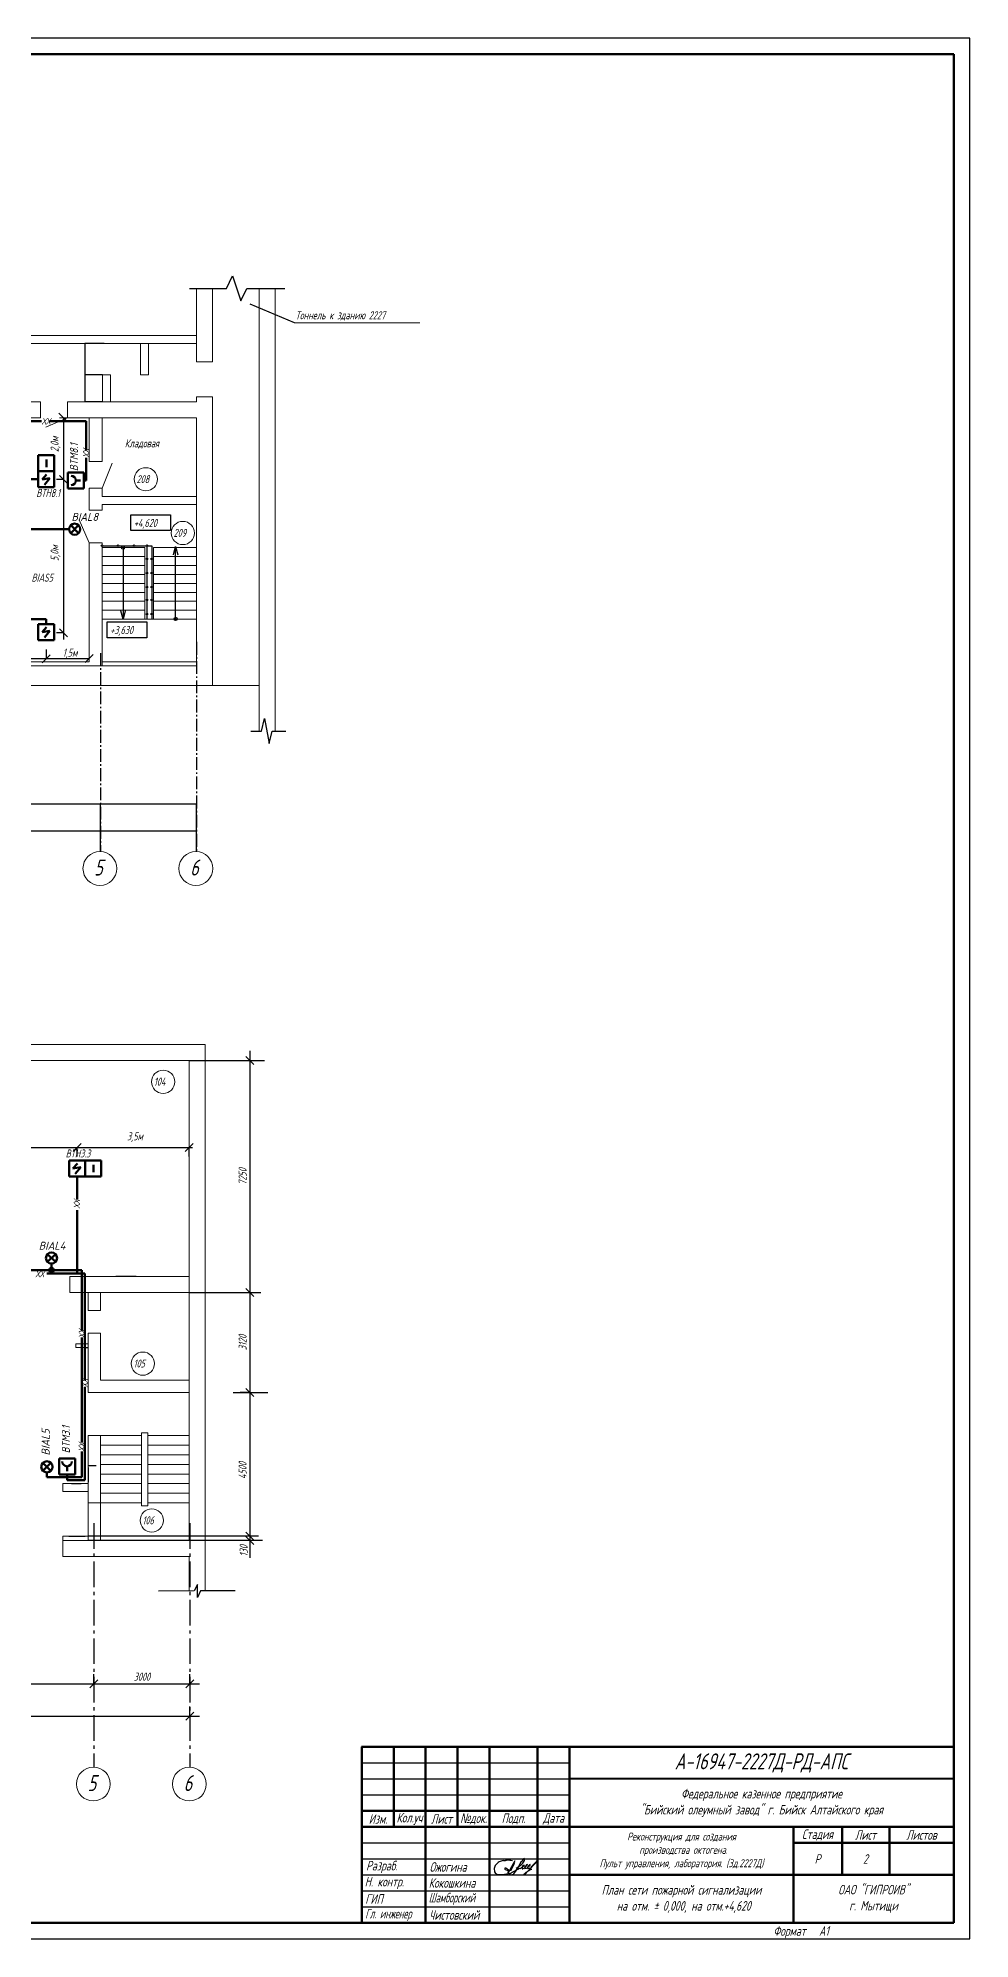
# Model space of a CAD drawing. Header units: millimetres. Extents: x 1866 to 7967, y 1263 to 3609.
# Drawn here: x 3289 to 3580, y 1268 to 1862 of the extents above; entities that cross this region are included whole.
import ezdxf

# ---------------------------------------------------------------- set-up
doc = ezdxf.new("R2010")
doc.units = ezdxf.units.MM
doc.linetypes.add('GOST2.303 6', pattern=[12, 8, -1.5, 1, -1.5])
doc.layers.get('Defpoints').update_dxf_attribs({"color": 33})
for name, color, linetype, lineweight in [('Датчики (Вновь)', 2, 'Continuous', 50), ('ЗАГОЛОВКИ', 182, 'Continuous', 40), ('линия связи', 3, 'Continuous', 60), ('Линия связи (Вновь)', 3, 'Continuous', 60), ('Рамка толстая', 7, 'Continuous', 60), ('Рамка тонкая', 5, 'Continuous', 25), ('СОУЭ', 160, 'Continuous', 60), ('стена', 7, 'Continuous', 20), ('Текст', 2, 'Continuous', 20), ('ТОНКИЕ', 150, 'Continuous', 9), ('тонкий', 204, 'Continuous', 20)]:
    doc.layers.add(name, color=color, linetype=linetype, lineweight=lineweight)
for name, color, linetype in [('оси', 1, 'GOST2.303 6'), ('Размеры', 5, 'Continuous'), ('Текст.', 51, 'Continuous')]:
    doc.layers.add(name, color=color, linetype=linetype)
doc.styles.add('Simplex', font='simplex.shx', dxfattribs={"width": 0.7, "oblique": 15})
doc.styles.get("Standard").update_dxf_attribs({"font": 'arial.ttf'})
doc.dimstyles.new('Cadet25_1', dxfattribs={"dimtxt": 2.5, "dimasz": 2.5, "dimexe": 3, "dimexo": 0, "dimgap": 1, "dimtad": 1, "dimdec": 0, "dimlfac": 100, "dimtxsty": 'Standard', "dimblk": 'OBLIQUE', "dimcen": -30, "dimdle": 3, "dimclrd": 256, "dimadec": 0, "dimazin": 0, "dimtfac": 1, "dimtdec": 0, "dimtmove": 0, "dimatfit": 0, "dimfxl": 0, "dimarcsym": 0})

# ---------------------------------------------------------------- blocks, each defined once
blk = doc.blocks.new('A$C551E481E')
at = {"layer": 'Рамка толстая'}
for p, q in [((20, 589), (20, 5)), ((836, 589), (20, 589)), ((836, 5), (836, 589)), ((20, 5), (836, 5))]:
    blk.add_line(p, q, dxfattribs=at)
at = {"layer": 'Рамка тонкая'}
for p, q in [((0, 594), (0, 0)), ((841, 594), (0, 594)), ((841, 0), (841, 594)), ((0, 0), (841, 0))]:
    blk.add_line(p, q, dxfattribs=at)
blk = doc.blocks.new('_Oblique')
at = {"color": 0, "linetype": 'ByBlock', "lineweight": -2}
blk.add_line((-0.5, -0.5), (0.5, 0.5), dxfattribs=at)
blk = doc.blocks.new('*D24')
at = {"lineweight": -2, "transparency": 16777216}
blk.add_line((3355.26, 1545.39), (3355.26, 1466.89), dxfattribs=at)
at = {"color": 0, "lineweight": -2, "transparency": 16777216}
for p, q in [((3355.26, 1542.39), (3358.26, 1542.39)), ((3355.26, 1469.89), (3358.26, 1469.89))]:
    blk.add_line(p, q, dxfattribs=at)
at = {"layer": 'Defpoints', "color": 0, "transparency": 16777216}
for p in [(3355.26, 1542.39), (3355.26, 1469.89), (3355.26, 1469.89)]:
    blk.add_point(p, dxfattribs=at)
at = {"lineweight": -2, "transparency": 16777216, "xscale": 2.5, "yscale": 2.5, "zscale": 2.5}
for p, rotation in [((3355.26, 1542.39), 90), ((3355.26, 1469.89), 270)]:
    blk.add_blockref('_Oblique', p, dxfattribs=dict(at, rotation=rotation))
at = {"color": 0, "transparency": 16777216, "insert": (3353.01, 1506.14), "char_height": 2.5, "attachment_point": 5, "rotation": 90, "style": 'Simplex'}
blk.add_mtext('7250', dxfattribs=at)
blk = doc.blocks.new('*D25')
at = {"lineweight": -2, "transparency": 16777216}
blk.add_line((3355.26, 1472.89), (3355.26, 1435.69), dxfattribs=at)
at = {"color": 0, "lineweight": -2, "transparency": 16777216}
for p, q in [((3355.26, 1469.89), (3358.26, 1469.89)), ((3355.26, 1438.69), (3358.26, 1438.69))]:
    blk.add_line(p, q, dxfattribs=at)
at = {"layer": 'Defpoints', "color": 0, "transparency": 16777216}
for p in [(3355.26, 1469.89), (3355.26, 1438.69), (3355.26, 1438.69)]:
    blk.add_point(p, dxfattribs=at)
at = {"lineweight": -2, "transparency": 16777216, "xscale": 2.5, "yscale": 2.5, "zscale": 2.5}
for p, rotation in [((3355.26, 1469.89), 90), ((3355.26, 1438.69), 270)]:
    blk.add_blockref('_Oblique', p, dxfattribs=dict(at, rotation=rotation))
at = {"color": 0, "transparency": 16777216, "insert": (3353.01, 1454.29), "char_height": 2.5, "attachment_point": 5, "rotation": 90, "style": 'Simplex'}
blk.add_mtext('3120', dxfattribs=at)
blk = doc.blocks.new('A$C16DF54B3')
at = {"layer": 'СОУЭ'}
for p, q in [((0.51, 2.99), (2.99, 0.51)), ((0.51, 0.51), (2.99, 2.99))]:
    blk.add_line(p, q, dxfattribs=at)
blk.add_circle((1.75, 1.75), 1.75, dxfattribs=at)
blk = doc.blocks.new('A$C63250D19')
at = {"layer": 'Датчики (Вновь)'}
for p, q in [((0, 5), (5, 5)), ((0, 0), (0, 5)), ((5, 0), (0, 0)), ((2.5, 1), (2.5, 2.5)), ((5, 5), (5, 0))]:
    blk.add_line(p, q, dxfattribs=at)
blk.add_arc((2.5, 4), 1.5, 180, 0, dxfattribs=at)

msp = doc.modelspace()

# ---------------------------------------------------------------- hatches: boundary and pattern name
at = {"layer": 'Размеры'}
h = msp.add_hatch(color=255, dxfattribs=at)
h.paths.add_polyline_path([(3309.106, 1703.519), (3309.106, 1703.019, 1)])
h.paths.add_polyline_path([(3309.106, 1703.019), (3309.106, 1703.269), (3309.106, 1703.519, 1)])
h = msp.add_hatch(color=255, dxfattribs=at)
h.paths.add_polyline_path([(3314.106, 1703.519), (3314.106, 1703.019, 1)])
h.paths.add_polyline_path([(3314.106, 1703.019), (3314.106, 1703.269), (3314.106, 1703.519, 1)])
h = msp.add_hatch(color=255, dxfattribs=at)
h.paths.add_polyline_path([(3319.099, 1703.519), (3319.099, 1703.019, 1)])
h.paths.add_polyline_path([(3319.099, 1703.019), (3319.099, 1703.269), (3319.099, 1703.519, 1)])
h = msp.add_hatch(color=255, dxfattribs=at)
h.paths.add_polyline_path([(3323.125, 1703.519), (3323.125, 1703.019, 1)])
h.paths.add_polyline_path([(3323.125, 1703.019), (3323.125, 1703.269), (3323.125, 1703.519, 1)])
h = msp.add_hatch(color=255, dxfattribs=at)
h.paths.add_polyline_path([(3323.125, 1699.356), (3323.125, 1698.856, 1)])
h.paths.add_polyline_path([(3323.125, 1698.856), (3323.125, 1699.106), (3323.125, 1699.356, 1)])
h = msp.add_hatch(color=255, dxfattribs=at)
h.paths.add_polyline_path([(3324.625, 1699.356), (3324.625, 1698.856, 1)])
h.paths.add_polyline_path([(3324.625, 1698.856), (3324.625, 1699.106), (3324.625, 1699.356, 1)])
h = msp.add_hatch(color=255, dxfattribs=at)
h.paths.add_polyline_path([(3323.125, 1694.968), (3323.125, 1694.468, 1)])
h.paths.add_polyline_path([(3323.125, 1694.468), (3323.125, 1694.718), (3323.125, 1694.968, 1)])
h = msp.add_hatch(color=255, dxfattribs=at)
h.paths.add_polyline_path([(3324.625, 1694.968), (3324.625, 1694.468, 1)])
h.paths.add_polyline_path([(3324.625, 1694.468), (3324.625, 1694.718), (3324.625, 1694.968, 1)])
h = msp.add_hatch(color=255, dxfattribs=at)
h.paths.add_polyline_path([(3323.125, 1690.58), (3323.125, 1690.08, 1)])
h.paths.add_polyline_path([(3323.125, 1690.08), (3323.125, 1690.33), (3323.125, 1690.58, 1)])
h = msp.add_hatch(color=255, dxfattribs=at)
h.paths.add_polyline_path([(3324.625, 1690.58), (3324.625, 1690.08, 1)])
h.paths.add_polyline_path([(3324.625, 1690.08), (3324.625, 1690.33), (3324.625, 1690.58, 1)])
h = msp.add_hatch(color=255, dxfattribs=at)
h.paths.add_polyline_path([(3323.125, 1686.551), (3323.125, 1686.051, 1)])
h.paths.add_polyline_path([(3323.125, 1686.051), (3323.125, 1686.301), (3323.125, 1686.551, 1)])
h = msp.add_hatch(color=255, dxfattribs=at)
h.paths.add_polyline_path([(3323.125, 1682.162), (3323.125, 1681.662, 1)])
h.paths.add_polyline_path([(3323.125, 1681.662), (3323.125, 1681.912), (3323.125, 1682.162, 1)])
h = msp.add_hatch(color=255, dxfattribs=at)
h.paths.add_polyline_path([(3324.625, 1686.551), (3324.625, 1686.051, 1)])
h.paths.add_polyline_path([(3324.625, 1686.051), (3324.625, 1686.301), (3324.625, 1686.551, 1)])
h = msp.add_hatch(color=255, dxfattribs=at)
h.paths.add_polyline_path([(3324.625, 1682.162), (3324.625, 1681.662, 1)])
h.paths.add_polyline_path([(3324.625, 1681.662), (3324.625, 1681.912), (3324.625, 1682.162, 1)])

# ---------------------------------------------------------------- linework, layer by layer
for p, q in [((3297.03, 1723.907), (3294.825, 1723.907)), ((3297.03, 1676.083), (3294.825, 1676.083)), ((3291.644, 1670.876), (3291.644, 1667.961)), ((3336.282, 1542.391), (3359.807, 1542.391)), ((3355.258, 1542.391), (3358.258, 1542.391)), ((3301.282, 1512.444), (3301.282, 1515.259)), ((3336.282, 1512.444), (3336.282, 1515.259)), ((3319.782, 1474.891), (3313.398, 1474.891)), ((3336.282, 1469.891), (3344.084, 1469.891)), ((3336.282, 1469.891), (3358.726, 1469.891)), ((3303.954, 1452.691), (3304.759, 1452.691)), ((3350.096, 1438.691), (3360.946, 1438.691)), ((3355.258, 1438.691), (3352.258, 1438.691)), ((3355.258, 1441.691), (3355.258, 1387.023)), ((3304.759, 1415.806), (3307.259, 1415.806)), ((3304.759, 1415.212), (3304.759, 1410.599)), ((3299.587, 1410.236), (3302.612, 1410.236)), ((3303.807, 1393.711), (3298.709, 1393.711)), ((3358.02, 1393.736), (3304.759, 1393.736)), ((3347.084, 1392.391), (3304.759, 1392.391)), ((3347.084, 1393.736), (3344.084, 1393.736)), ((3359.233, 1392.391), (3344.084, 1392.391)), ((3355.258, 1393.736), (3352.258, 1393.736)), ((3306.559, 1347.605), (3306.559, 1350.605)), ((3306.559, 1347.605), (3306.559, 1350.605)), ((3336.559, 1347.605), (3336.559, 1350.605)), ((3243.559, 1347.605), (3309.559, 1347.605)), ((3303.559, 1347.605), (3339.559, 1347.605)), ((2853.559, 1337.537), (3339.559, 1337.537)), ((3336.559, 1337.537), (3336.559, 1340.537)), ((3390.166, 1322.897), (3455.096, 1322.897)), ((3390.166, 1297.897), (3455.096, 1297.897)), ((3390.166, 1292.897), (3455.096, 1292.897)), ((3390.166, 1282.897), (3455.285, 1282.897)), ((3390.166, 1277.897), (3455.285, 1277.897)), ((3390.324, 1272.897), (3390.324, 1277.897)), ((3390.324, 1272.897), (3390.324, 1277.897)), ((3410.324, 1272.897), (3430.324, 1272.897)), ((3445.324, 1272.897), (3455.324, 1272.897)), ((3445.324, 1272.897), (3455.324, 1272.897)), ((3525.324, 1272.897), (3540.324, 1272.897)), ((3525.324, 1272.897), (3525.324, 1272.897))]:
    msp.add_line(p, q)
at = {"lineweight": 9}
for p, q in [((3321.421, 1404.203), (3321.421, 1426.091)), ((3321.421, 1426.091), (3323.421, 1426.091)), ((3323.421, 1426.091), (3323.421, 1424.674)), ((3321.421, 1425.191), (3308.559, 1425.191)), ((3321.421, 1422.191), (3308.559, 1422.191)), ((3336.282, 1425.191), (3323.421, 1425.191)), ((3323.421, 1404.203), (3323.421, 1424.674)), ((3336.282, 1422.191), (3323.421, 1422.191)), ((3321.421, 1419.191), (3308.559, 1419.191)), ((3321.421, 1416.191), (3308.559, 1416.191)), ((3336.282, 1419.191), (3323.421, 1419.191)), ((3336.282, 1416.191), (3323.421, 1416.191)), ((3321.421, 1413.191), (3308.559, 1413.191)), ((3321.421, 1410.191), (3308.559, 1410.191)), ((3336.282, 1413.191), (3323.421, 1413.191)), ((3336.282, 1410.191), (3323.421, 1410.191)), ((3321.421, 1404.203), (3304.759, 1404.203)), ((3321.421, 1407.191), (3308.559, 1407.191)), ((3321.421, 1404.203), (3321.421, 1403.203)), ((3336.282, 1407.191), (3323.421, 1407.191)), ((3323.421, 1403.203), (3323.421, 1404.203)), ((3336.282, 1404.203), (3323.421, 1404.203))]:
    msp.add_line(p, q, dxfattribs=at)
at = {"color": 255, "lineweight": 9}
msp.add_line((3321.421, 1403.203), (3323.421, 1403.203), dxfattribs=at)
at = {"lineweight": 60}
for p, q in [((3455.166, 1327.897), (3455.166, 1312.326)), ((3390.166, 1307.897), (3455.096, 1307.897)), ((3455.166, 1312.326), (3455.166, 1272.897))]:
    msp.add_line(p, q, dxfattribs=at)
at = {"lineweight": -3}
for p, q in [((3390.166, 1317.897), (3455.652, 1317.897)), ((3390.166, 1312.897), (3455.166, 1312.897)), ((3390.324, 1287.897), (3455.479, 1287.897))]:
    msp.add_line(p, q, dxfattribs=at)
at = {"color": 6, "lineweight": 50}
msp.add_circle((3293.294, 1476.891), 0.72, dxfattribs=at)
at = {"layer": 'Датчики (Вновь)', "color": 2}
for p, q in [((3289.144, 1731.502), (3289.144, 1726.502)), ((3289.144, 1721.502), (3289.144, 1726.502)), ((3294.144, 1726.502), (3289.144, 1726.502)), ((3289.144, 1726.502), (3294.144, 1726.502)), ((3291.762, 1725.551), (3290.339, 1723.97)), ((3290.339, 1723.97), (3292.79, 1724.405)), ((3292.79, 1724.405), (3291.09, 1722.311)), ((3294.144, 1726.502), (3294.144, 1721.502)), ((3294.144, 1721.502), (3289.144, 1721.502)), ((3289.144, 1673.729), (3289.144, 1678.729)), ((3294.144, 1678.729), (3289.144, 1678.729)), ((3291.762, 1677.778), (3290.339, 1676.198)), ((3290.339, 1676.198), (3292.79, 1676.633)), ((3292.79, 1676.633), (3291.09, 1674.539)), ((3294.144, 1678.729), (3294.144, 1673.729)), ((3294.144, 1673.729), (3289.144, 1673.729)), ((3298.782, 1506.141), (3298.782, 1511.141)), ((3303.782, 1511.141), (3298.782, 1511.141)), ((3301.401, 1510.19), (3299.977, 1508.609)), ((3299.977, 1508.609), (3302.429, 1509.044)), ((3302.429, 1509.044), (3300.729, 1506.95)), ((3303.782, 1511.141), (3303.782, 1506.141)), ((3303.824, 1511.162), (3303.824, 1506.162)), ((3303.782, 1506.141), (3298.782, 1506.141)), ((3303.782, 1506.141), (3308.782, 1506.141)), ((3303.824, 1506.162), (3308.824, 1506.162))]:
    msp.add_line(p, q, dxfattribs=at)
at = {"layer": 'Датчики (Вновь)', "color": 1}
for p, q in [((3294.144, 1731.502), (3289.144, 1731.502)), ((3289.144, 1731.502), (3289.144, 1726.502)), ((3291.696, 1727.835), (3291.696, 1730.168)), ((3294.144, 1726.502), (3294.144, 1731.502)), ((3289.144, 1726.502), (3294.144, 1726.502)), ((3308.824, 1511.162), (3303.824, 1511.162)), ((3303.824, 1511.162), (3303.824, 1506.162)), ((3306.376, 1507.496), (3306.376, 1509.829)), ((3308.824, 1506.162), (3308.824, 1511.162)), ((3303.824, 1506.162), (3308.824, 1506.162))]:
    msp.add_line(p, q, dxfattribs=at)
at = {"layer": 'линия связи'}
for p, q in [((3286.965, 1724.002), (3289.144, 1724.002)), ((3268.95, 1680.282), (3291.674, 1680.282)), ((3291.644, 1678.729), (3291.674, 1680.282)), ((3301.282, 1498.921), (3301.282, 1506.141)), ((3301.282, 1475.891), (3301.282, 1495.648)), ((3291.865, 1475.891), (3303.759, 1475.891)), ((3293.294, 1476.891), (3293.294, 1478.927)), ((3303.759, 1442.458), (3303.759, 1475.891)), ((3303.759, 1411.236), (3303.759, 1440.472))]:
    msp.add_line(p, q, dxfattribs=at)
at = {"layer": 'линия связи', "color": 4}
for p, q in [((3280.506, 1708.415), (3298.782, 1708.411)), ((3276.376, 1476.863), (3302.808, 1476.861)), ((3302.808, 1458.042), (3302.808, 1476.861)), ((3302.808, 1423.082), (3302.808, 1455.85)), ((3302.808, 1412.236), (3302.808, 1420.198)), ((3291.85, 1413.68), (3291.85, 1412.236)), ((3291.85, 1412.236), (3302.808, 1412.236))]:
    msp.add_line(p, q, dxfattribs=at)
at = {"layer": 'линия связи', "color": 3}
msp.add_line((3303.759, 1411.236), (3298.162, 1411.236), dxfattribs=at)
at = {"layer": 'Линия связи (Вновь)'}
for p, q in [((3279.506, 1742.182), (3290.153, 1742.182)), ((3292.638, 1742.182), (3304.106, 1742.182)), ((3304.106, 1742.182), (3304.106, 1733.134)), ((3304.106, 1730.73), (3304.106, 1723.632)), ((3304.106, 1723.632), (3303.392, 1723.632)), ((3298.162, 1413.083), (3298.162, 1411.236))]:
    msp.add_line(p, q, dxfattribs=at)
at = {"layer": 'оси', "color": 255, "ltscale": 0.5}
for p, q in [((3308.606, 1669.7), (3308.606, 1607.682)), ((3338.606, 1673.189), (3338.606, 1607.682))]:
    msp.add_line(p, q, dxfattribs=at)
at = {"layer": 'оси'}
for p, q in [((3306.559, 1397.839), (3306.559, 1321.61)), ((3336.559, 1397.839), (3336.559, 1321.61))]:
    msp.add_line(p, q, dxfattribs=at)
at = {"layer": 'Размеры', "color": 255}
for p, q in [((3336.448, 1783.61), (3347.997, 1783.61)), ((3347.997, 1783.61), (3349.857, 1787.54)), ((3349.857, 1787.54), (3352.469, 1779.738)), ((3352.469, 1779.738), (3354.322, 1783.61)), ((3354.322, 1783.61), (3366.256, 1783.61)), ((3369.219, 1772.913), (3355.39, 1778.727)), ((3309.75, 1766.482), (3303.749, 1766.482)), ((3303.761, 1766.457), (3303.761, 1756.707)), ((3309.2, 1756.682), (3303.749, 1756.682)), ((3309.2, 1756.682), (3303.749, 1756.682)), ((3303.761, 1756.657), (3303.761, 1748.207)), ((3309.2, 1748.182), (3303.749, 1748.182)), ((3318.064, 1712.952), (3330.481, 1712.952)), ((3318.064, 1707.983), (3318.064, 1712.952)), ((3330.481, 1712.952), (3330.481, 1707.983)), ((3330.481, 1707.983), (3318.064, 1707.983)), ((3309.106, 1703.269), (3324.625, 1703.269)), ((3315.651, 1702.682), (3315.651, 1680.282)), ((3323.125, 1703.569), (3323.125, 1680.282)), ((3324.625, 1703.269), (3324.625, 1680.282)), ((3331.428, 1700.375), (3332.08, 1702.982)), ((3332.08, 1680.282), (3332.08, 1702.982)), ((3332.08, 1702.982), (3332.743, 1700.375)), ((3315.651, 1680.282), (3314.988, 1682.89)), ((3316.304, 1682.89), (3315.651, 1680.282)), ((3310.662, 1679.493), (3323.078, 1679.493)), ((3310.662, 1674.523), (3310.662, 1679.493)), ((3323.078, 1679.493), (3323.078, 1674.523)), ((3323.078, 1674.523), (3310.662, 1674.523)), ((3358.937, 1645.345), (3359.862, 1649.275)), ((3359.862, 1649.275), (3361.335, 1641.472)), ((3355.562, 1645.345), (3358.937, 1645.345)), ((3361.335, 1641.472), (3362.297, 1645.345)), ((3362.297, 1645.345), (3366.479, 1645.345)), ((3248.631, 1622.552), (3308.581, 1622.552)), ((3308.606, 1607.689), (3308.606, 1622.564)), ((3308.606, 1607.689), (3308.606, 1622.564)), ((3308.631, 1622.552), (3338.581, 1622.552)), ((3338.606, 1607.689), (3338.606, 1622.564)), ((2858.631, 1614.114), (3338.581, 1614.114)), ((3338.606, 1607.689), (3338.606, 1614.126))]:
    msp.add_line(p, q, dxfattribs=at)
at = {"layer": 'Размеры'}
for p, q in [((3297.03, 1743.18), (3297.03, 1673.96)), ((2921.206, 1667.961), (3305.106, 1668.04)), ((3158.059, 1515.259), (3337.319, 1515.259)), ((3338.889, 1378.643), (3337.9, 1376.637)), ((3338.911, 1374.643), (3338.889, 1378.643)), ((3337.9, 1376.637), (3326.724, 1376.599)), ((3339.9, 1376.648), (3338.911, 1374.643)), ((3350.724, 1376.679), (3339.9, 1376.648))]:
    msp.add_line(p, q, dxfattribs=at)
at = {"layer": 'Размеры', "color": 255}
for centre, radius in [((3309.106, 1703.269), 0.25), ((3314.106, 1703.269), 0.25), ((3315.651, 1702.682), 0.5), ((3319.099, 1703.269), 0.25), ((3323.125, 1703.269), 0.25), ((3323.125, 1699.106), 0.25), ((3324.625, 1699.106), 0.25), ((3323.125, 1694.718), 0.25), ((3324.625, 1694.718), 0.25), ((3323.125, 1690.33), 0.25), ((3324.625, 1690.33), 0.25), ((3323.125, 1686.301), 0.25), ((3323.125, 1681.912), 0.25), ((3324.625, 1686.301), 0.25), ((3324.625, 1681.912), 0.25), ((3332.08, 1680.382), 0.5)]:
    msp.add_circle(centre, radius, dxfattribs=at)
for points in [[(3303.757, 1766.457), (3303.765, 1766.457), (3303.761, 1766.482)], [(3303.757, 1756.707), (3303.765, 1756.707), (3303.761, 1756.682)], [(3303.757, 1756.657), (3303.765, 1756.657), (3303.761, 1756.682)], [(3303.757, 1748.207), (3303.765, 1748.207), (3303.761, 1748.182)], [(3308.581, 1622.556), (3308.581, 1622.547), (3308.606, 1622.552)], [(3308.631, 1622.556), (3308.631, 1622.547), (3308.606, 1622.552)], [(3338.581, 1622.556), (3338.581, 1622.547), (3338.606, 1622.552)], [(3338.581, 1614.118), (3338.581, 1614.11), (3338.606, 1614.114)]]:
    msp.add_solid(points, dxfattribs=at)
at = {"layer": 'Рамка толстая'}
for p, q in [((3390.166, 1327.897), (3575.324, 1327.897)), ((3390.324, 1272.897), (3390.324, 1327.897)), ((3400.324, 1327.897), (3400.324, 1302.897)), ((3410.166, 1327.897), (3410.166, 1272.897)), ((3420.166, 1302.897), (3420.166, 1327.897)), ((3430.166, 1272.897), (3430.166, 1327.897)), ((3445.166, 1327.897), (3445.166, 1272.897)), ((3455.166, 1317.897), (3575.324, 1318.003)), ((3390.166, 1302.897), (3575.324, 1302.897)), ((3525.166, 1302.897), (3525.166, 1272.897)), ((3540.376, 1287.897), (3540.376, 1302.897)), ((3555.166, 1302.897), (3555.166, 1287.897)), ((3525.154, 1297.897), (3575.324, 1297.897)), ((3455.166, 1287.897), (3575.324, 1287.897)), ((3575.324, 1272.897), (3390.324, 1272.897)), ((3575.324, 1272.897), (3523.766, 1272.897))]:
    msp.add_line(p, q, dxfattribs=at)
at = {"layer": 'стена'}
for p, q in [((2851.559, 1547.391), (3341.282, 1547.391)), ((3341.282, 1376.652), (3341.282, 1547.391)), ((2856.559, 1542.391), (3336.282, 1542.391)), ((3336.282, 1392.391), (3336.282, 1542.391)), ((3299.007, 1474.891), (3336.282, 1474.891)), ((3299.007, 1469.891), (3299.007, 1474.891)), ((3299.007, 1469.891), (3336.282, 1469.891)), ((3304.759, 1464.231), (3304.759, 1469.891)), ((3308.559, 1464.231), (3308.559, 1469.891)), ((3304.759, 1464.231), (3308.559, 1464.231)), ((3304.759, 1438.691), (3304.759, 1457.231)), ((3304.759, 1457.231), (3308.559, 1457.231)), ((3308.559, 1442.491), (3308.559, 1457.231)), ((3304.759, 1453.891), (3300.931, 1453.891)), ((3300.931, 1452.691), (3300.931, 1453.891)), ((3304.759, 1452.691), (3300.931, 1452.691)), ((3304.759, 1453.891), (3304.759, 1452.691)), ((3304.759, 1452.691), (3304.759, 1451.491)), ((3304.759, 1438.691), (3336.282, 1438.691)), ((3308.559, 1442.491), (3336.282, 1442.491)), ((3304.759, 1392.391), (3304.759, 1425.191)), ((3304.759, 1425.191), (3308.559, 1425.191)), ((3308.559, 1392.391), (3308.559, 1425.191)), ((3296.806, 1410.236), (3304.759, 1410.236)), ((3296.806, 1407.762), (3296.806, 1410.236)), ((3296.806, 1407.762), (3304.759, 1407.762)), ((3296.831, 1393.736), (3336.117, 1393.736)), ((3296.831, 1393.736), (3296.831, 1387.391)), ((3296.831, 1392.391), (3336.282, 1392.391)), ((3296.831, 1387.391), (3336.282, 1387.391)), ((3336.282, 1376.631), (3336.282, 1387.391))]:
    msp.add_line(p, q, dxfattribs=at)
at = {"layer": 'Текст.', "color": 255}
for p, q in [((3431.69, 1290.184), (3431.618, 1289.964)), ((3431.618, 1289.964), (3431.739, 1288.906)), ((3431.908, 1290.864), (3431.69, 1290.184)), ((3432.865, 1291.789), (3431.91, 1290.839)), ((3433.223, 1291.973), (3432.865, 1291.789)), ((3434.102, 1292.36), (3433.223, 1291.973)), ((3434.503, 1292.416), (3434.102, 1292.36)), ((3434.503, 1292.416), (3435.14, 1292.458)), ((3434.915, 1289.929), (3434.911, 1289.875)), ((3434.911, 1289.875), (3434.977, 1289.718)), ((3434.974, 1289.979), (3434.915, 1289.929)), ((3434.97, 1289.737), (3435.112, 1289.609)), ((3435.063, 1289.995), (3434.974, 1289.979)), ((3435.179, 1290.005), (3435.063, 1289.995)), ((3435.098, 1289.614), (3435.662, 1289.38)), ((3435.454, 1292.472), (3435.14, 1292.458)), ((3435.234, 1289.992), (3435.179, 1290.005)), ((3435.315, 1289.98), (3435.234, 1289.992)), ((3435.481, 1289.931), (3435.315, 1289.98)), ((3436.107, 1292.509), (3435.454, 1292.472)), ((3435.636, 1289.899), (3435.481, 1289.931)), ((3436.046, 1289.538), (3435.636, 1289.899)), ((3435.662, 1289.38), (3435.908, 1289.387)), ((3435.908, 1289.387), (3436.299, 1289.429)), ((3438.098, 1292.322), (3435.977, 1288.603)), ((3435.977, 1288.603), (3436.088, 1289.439)), ((3436.056, 1289.481), (3436.032, 1289.561)), ((3436.059, 1289.454), (3436.056, 1289.481)), ((3436.075, 1289.398), (3436.059, 1289.454)), ((3436.071, 1289.34), (3436.075, 1289.398)), ((3436.547, 1292.451), (3436.107, 1292.509)), ((3436.808, 1292.416), (3436.547, 1292.451)), ((3437.771, 1291.269), (3436.75, 1289.045)), ((3437.377, 1292.339), (3436.808, 1292.416)), ((3436.915, 1289.436), (3436.933, 1289.438)), ((3436.97, 1288.57), (3439.597, 1290.033)), ((3437.986, 1291.719), (3437.771, 1291.269)), ((3438.273, 1289.074), (3437.92, 1288.55)), ((3438.608, 1289.556), (3438.273, 1289.074)), ((3438.504, 1290.036), (3439.15, 1290.465)), ((3438.902, 1290.074), (3438.608, 1289.556)), ((3439.286, 1290.679), (3438.902, 1290.074)), ((3439.049, 1289.731), (3439.597, 1290.033)), ((3439.091, 1290.435), (3440.024, 1291.019)), ((3439.638, 1291.345), (3439.286, 1290.679)), ((3439.608, 1289.826), (3439.792, 1289.958)), ((3439.994, 1291.86), (3439.638, 1291.345)), ((3439.792, 1289.958), (3439.949, 1290.072)), ((3439.949, 1290.072), (3440.25, 1290.288)), ((3440.33, 1292.257), (3439.994, 1291.86)), ((3440.024, 1291.019), (3440.371, 1291.365)), ((3440.25, 1290.288), (3440.51, 1290.436)), ((3440.351, 1290.248), (3440.328, 1290.051)), ((3440.328, 1290.051), (3440.358, 1289.928)), ((3440.623, 1292.709), (3440.33, 1292.257)), ((3440.448, 1290.489), (3440.351, 1290.248)), ((3440.358, 1289.928), (3440.393, 1289.862)), ((3440.371, 1291.365), (3440.619, 1291.632)), ((3440.393, 1289.862), (3440.639, 1289.824)), ((3440.494, 1290.629), (3440.448, 1290.489)), ((3440.634, 1290.815), (3440.494, 1290.629)), ((3440.51, 1290.436), (3440.797, 1290.732)), ((3440.619, 1291.632), (3440.819, 1291.907)), ((3441.062, 1293.045), (3440.623, 1292.709)), ((3440.678, 1290.877), (3440.634, 1290.815)), ((3440.639, 1289.824), (3440.702, 1289.888)), ((3440.757, 1290.69), (3440.654, 1290.584)), ((3440.975, 1291.013), (3440.678, 1290.877)), ((3440.702, 1289.888), (3440.916, 1290.003)), ((3440.968, 1291.008), (3440.757, 1290.69)), ((3440.797, 1290.732), (3440.881, 1290.894)), ((3440.819, 1291.907), (3441.127, 1292.437)), ((3440.916, 1290.003), (3441.108, 1290.145)), ((3442.497, 1289.353), (3441.054, 1287.876)), ((3441.15, 1292.771), (3441.062, 1293.045)), ((3441.098, 1290.154), (3441.09, 1289.891)), ((3441.09, 1289.891), (3441.768, 1290.043)), ((3441.177, 1290.365), (3441.098, 1290.154)), ((3441.108, 1290.145), (3441.391, 1290.373)), ((3441.127, 1292.437), (3441.147, 1292.626)), ((3441.141, 1292.614), (3441.15, 1292.771)), ((3441.324, 1290.591), (3441.177, 1290.365)), ((3441.188, 1292.976), (3441.188, 1292.976)), ((3441.474, 1290.768), (3441.324, 1290.591)), ((3441.378, 1290.401), (3441.585, 1290.612)), ((3441.614, 1290.964), (3441.474, 1290.768)), ((3441.585, 1290.612), (3441.815, 1290.884)), ((3441.588, 1288.776), (3442.003, 1289.018)), ((3441.73, 1291.081), (3441.614, 1290.964)), ((3441.67, 1290.018), (3442.019, 1290.141)), ((3441.995, 1291.171), (3441.73, 1291.081)), ((3441.815, 1290.884), (3441.93, 1291.018)), ((3441.927, 1290.997), (3441.995, 1291.171)), ((3442.009, 1290.15), (3442.001, 1289.887)), ((3442.001, 1289.887), (3442.344, 1289.974)), ((3442.003, 1289.018), (3442.237, 1289.203)), ((3442.088, 1290.361), (3442.009, 1290.15)), ((3442.019, 1290.141), (3442.302, 1290.368)), ((3442.235, 1290.586), (3442.088, 1290.361)), ((3442.386, 1290.764), (3442.235, 1290.586)), ((3442.237, 1289.203), (3442.817, 1289.458)), ((3442.29, 1290.397), (3442.496, 1290.608)), ((3442.305, 1289.948), (3442.599, 1289.983)), ((3442.525, 1290.96), (3442.386, 1290.764)), ((3442.496, 1290.608), (3442.726, 1290.88)), ((3442.873, 1289.782), (3442.497, 1289.353)), ((3442.642, 1291.077), (3442.525, 1290.96)), ((3442.599, 1289.983), (3442.904, 1290.173)), ((3442.906, 1291.167), (3442.642, 1291.077)), ((3442.726, 1290.88), (3442.841, 1291.013)), ((3442.817, 1289.458), (3442.973, 1289.575)), ((3442.838, 1290.992), (3442.906, 1291.167)), ((3443.092, 1290.142), (3442.873, 1289.782)), ((3442.973, 1289.575), (3443.414, 1289.756)), ((3443.793, 1291.071), (3443.092, 1290.142)), ((3443.197, 1290.571), (3443.86, 1290.828)), ((3444.844, 1292.156), (3443.793, 1291.071)), ((3443.86, 1290.828), (3444.9, 1291.854)), ((3444.832, 1292.136), (3444.981, 1292.297)), ((3444.959, 1291.971), (3444.888, 1291.834)), ((3444.996, 1292.029), (3444.959, 1291.971)), ((3444.981, 1292.297), (3445.082, 1292.402)), ((3445.02, 1292.073), (3444.996, 1292.029)), ((3445.088, 1292.168), (3445.02, 1292.073)), ((3445.082, 1292.402), (3445.192, 1292.494)), ((3445.118, 1292.219), (3445.088, 1292.168)), ((3445.183, 1292.348), (3445.118, 1292.219)), ((3445.219, 1292.413), (3445.183, 1292.348)), ((3445.192, 1292.494), (3445.231, 1292.525)), ((3445.224, 1292.447), (3445.219, 1292.413)), ((3445.231, 1292.525), (3445.224, 1292.447)), ((3431.739, 1288.906), (3431.939, 1288.529)), ((3431.939, 1288.529), (3432.486, 1288.17)), ((3432.486, 1288.17), (3433.192, 1288.071)), ((3433.192, 1288.071), (3434.083, 1288.044)), ((3434.083, 1288.044), (3434.809, 1288.104)), ((3434.809, 1288.104), (3435.44, 1288.224)), ((3435.44, 1288.224), (3435.989, 1288.381)), ((3435.989, 1288.381), (3436.393, 1288.527)), ((3436.331, 1288.075), (3436.591, 1288.361)), ((3436.75, 1287.88), (3436.336, 1288.101)), ((3436.591, 1288.361), (3436.97, 1288.57)), ((3437.524, 1288.083), (3436.75, 1287.88)), ((3437.92, 1288.55), (3437.524, 1288.083)), ((3440.984, 1288.063), (3441.128, 1288.324)), ((3440.999, 1287.878), (3440.984, 1288.063)), ((3441.128, 1288.324), (3441.379, 1288.552)), ((3441.379, 1288.552), (3441.588, 1288.776))]:
    msp.add_line(p, q, dxfattribs=at)
at = {"layer": 'ТОНКИЕ', "color": 255}
msp.add_line((3408.4, 1772.913), (3369.219, 1772.913), dxfattribs=at)
for centre in [(3322.768, 1724.012), (3334.338, 1707.228), (3328.187, 1535.74), (3321.831, 1447.677), (3324.62, 1398.671)]:
    msp.add_circle(centre, 3.626, dxfattribs=at)
at = {"layer": 'ТОНКИЕ', "color": 255, "ltscale": 0.2}
for centre in [(3308.427, 1602.386), (3338.427, 1602.386), (3306.38, 1316.308), (3336.38, 1316.308)]:
    msp.add_circle(centre, 5.293, dxfattribs=at)
at = {"layer": 'тонкий', "color": 255}
for p, q in [((3338.606, 1760.682), (3338.606, 1783.61)), ((3343.606, 1760.682), (3343.606, 1783.61)), ((3358.206, 1645.345), (3358.206, 1783.61)), ((3363.206, 1645.345), (3363.206, 1783.61)), ((3278.406, 1768.982), (3338.606, 1768.982)), ((3280.906, 1766.482), (3338.606, 1766.482)), ((3321.106, 1756.682), (3321.106, 1766.482)), ((3323.606, 1756.682), (3323.606, 1766.482)), ((3338.606, 1760.682), (3343.606, 1760.682)), ((3309.206, 1756.682), (3311.706, 1756.682)), ((3309.206, 1748.182), (3309.206, 1756.682)), ((3311.706, 1748.182), (3311.706, 1756.682)), ((3321.106, 1756.682), (3323.606, 1756.682)), ((3159.906, 1748.182), (3289.806, 1748.182)), ((3289.806, 1743.182), (3289.806, 1748.182)), ((3298.306, 1748.182), (3338.606, 1748.182)), ((3298.306, 1743.182), (3298.306, 1748.182)), ((3338.606, 1749.782), (3343.606, 1749.782)), ((3338.606, 1749.782), (3338.606, 1748.182)), ((3343.606, 1659.608), (3343.606, 1749.782)), ((3248.356, 1743.182), (3289.806, 1743.182)), ((3298.306, 1743.182), (3291.486, 1740.296)), ((3295.761, 1743.182), (3338.606, 1743.182)), ((3305.106, 1729.582), (3305.106, 1743.182)), ((3309.106, 1729.582), (3309.106, 1743.182)), ((3338.606, 1665.682), (3338.606, 1743.182)), ((3305.106, 1729.582), (3309.106, 1729.582)), ((3309.106, 1721.282), (3312.233, 1729.031)), ((3305.106, 1721.282), (3309.106, 1721.282)), ((3305.106, 1716.082), (3305.106, 1721.282)), ((3309.106, 1718.682), (3309.106, 1721.282)), ((3338.606, 1718.682), (3309.106, 1718.682)), ((3305.106, 1704.182), (3301.936, 1711.343)), ((3305.106, 1716.082), (3305.106, 1714.382)), ((3305.106, 1714.382), (3309.106, 1714.382)), ((3338.606, 1716.182), (3309.106, 1716.182)), ((3309.106, 1716.182), (3309.106, 1714.382)), ((3338.606, 1716.182), (3326.706, 1716.182)), ((3305.106, 1704.182), (3309.106, 1704.182)), ((3305.106, 1704.182), (3305.106, 1666.982)), ((3309.106, 1704.182), (3309.106, 1684.563)), ((3322.506, 1702.682), (3309.106, 1702.682)), ((3322.506, 1699.882), (3309.106, 1699.882)), ((3309.106, 1665.682), (3309.106, 1698.982)), ((3322.506, 1702.682), (3322.506, 1680.282)), ((3325.206, 1680.282), (3325.206, 1702.682)), ((3325.206, 1702.682), (3338.606, 1702.682)), ((3338.606, 1699.882), (3325.206, 1699.882)), ((3338.606, 1702.682), (3326.706, 1702.682)), ((3322.506, 1697.082), (3309.106, 1697.082)), ((3322.506, 1694.282), (3309.106, 1694.282)), ((3338.606, 1697.082), (3325.206, 1697.082)), ((3338.606, 1694.282), (3325.206, 1694.282)), ((3322.506, 1691.482), (3309.106, 1691.482)), ((3322.506, 1688.682), (3309.106, 1688.682)), ((3338.606, 1691.482), (3325.206, 1691.482)), ((3338.606, 1688.682), (3325.206, 1688.682)), ((3322.506, 1685.882), (3309.106, 1685.882)), ((3322.506, 1683.082), (3309.106, 1683.082)), ((3338.606, 1685.882), (3325.206, 1685.882)), ((3338.606, 1683.082), (3325.206, 1683.082)), ((3338.606, 1680.282), (3309.106, 1680.282)), ((2965.406, 1666.982), (3305.106, 1666.982)), ((3294.806, 1665.682), (3090.606, 1665.682)), ((3294.806, 1665.682), (3338.606, 1665.682)), ((3309.106, 1666.982), (3338.606, 1666.982)), ((3090.606, 1659.608), (3294.806, 1659.608)), ((3341.806, 1659.608), (3294.806, 1659.608)), ((3341.806, 1659.608), (3358.206, 1659.608)), ((3343.606, 1659.608), (3358.206, 1659.608))]:
    msp.add_line(p, q, dxfattribs=at)

# ---------------------------------------------------------------- block references
at = {"xscale": 2.5, "yscale": 2.5, "zscale": 2.5}
for p, rotation in [((3355.258, 1542.391), 90), ((3355.258, 1438.691), 90), ((3355.258, 1393.736), 270), ((3355.258, 1392.391), 270), ((3306.559, 1347.605), 180)]:
    msp.add_blockref('_Oblique', p, dxfattribs=dict(at, rotation=rotation))
for p in [(3306.559, 1347.605), (3336.559, 1347.605), (3336.559, 1337.537)]:
    msp.add_blockref('_Oblique', p, dxfattribs=at)
at = {"layer": 'Датчики (Вновь)', "rotation": 90}
msp.add_blockref('A$C63250D19', (3303.392, 1721.132), dxfattribs=at)
at = {"layer": 'Датчики (Вновь)', "xscale": -1}
for p in [(3302.282, 1706.661), (3295.044, 1478.927), (3293.6, 1413.68)]:
    msp.add_blockref('A$C16DF54B3', p, dxfattribs=at)
at = {"layer": 'Датчики (Вновь)'}
msp.add_blockref('A$C63250D19', (3295.662, 1413.083), dxfattribs=at)
at = {"layer": 'Размеры', "xscale": 2.5, "yscale": 2.5, "zscale": 2.5}
for p, rotation in [((3296.804, 1743.407), 90), ((3297.03, 1723.907), 90), ((3297.03, 1676.083), 90), ((3291.644, 1667.961), 180), ((3305.106, 1668.04), 180), ((3301.282, 1515.259), 180), ((3336.282, 1515.259), 180)]:
    msp.add_blockref('_Oblique', p, dxfattribs=dict(at, rotation=rotation))
at = {"layer": 'Рамка толстая'}
msp.add_blockref('A$C551E481E', (2739.324, 1267.897), dxfattribs=at)

# ---------------------------------------------------------------- texts
at = {"style": 'Simplex', "oblique": 15, "width": 0.7}
msp.add_text('4500', height=2.5, rotation=90, dxfattribs=at).set_placement((3354.258, 1411.63))
at = {"insert": (3353.347, 1389.194), "char_height": 2.5, "attachment_point": 5, "rotation": 90, "style": 'Simplex'}
msp.add_mtext('130', dxfattribs=at)
at = {"insert": (3321.559, 1349.855), "char_height": 2.5, "attachment_point": 5, "style": 'Simplex'}
msp.add_mtext('3000', dxfattribs=at)
at = {"layer": 'ЗАГОЛОВКИ', "color": 255, "style": 'Simplex', "oblique": 15, "width": 0.7}
for s, p in [('5', (3306.627, 1600.197)), ('6', (3336.627, 1600.197)), ('5', (3304.58, 1314.119)), ('6', (3334.58, 1314.119))]:
    msp.add_text(s, height=5, dxfattribs=at).set_placement(p)
at = {"layer": 'Линия связи (Вновь)', "style": 'Simplex', "oblique": 15, "width": 0.7}
for p in [(3290.236, 1741.118), (3288.261, 1474.669)]:
    msp.add_text('ХХ', height=2, dxfattribs=at).set_placement(p)
for p in [(3305.133, 1730.762), (3302.235, 1496.132), (3303.761, 1455.636), (3304.712, 1440.2), (3303.761, 1420.172)]:
    msp.add_text('ХХ', height=2, rotation=90, dxfattribs=at).set_placement(p)
at = {"layer": 'Размеры', "color": 255, "char_height": 0.025, "attachment_point": 5, "rotation": 90, "style": 'Simplex'}
for s, insert in [('98000', (3303.742, 1761.582)), ('85000', (3303.742, 1752.432))]:
    msp.add_mtext(s, dxfattribs=dict(at, insert=insert))
at = {"layer": 'Размеры', "lineweight": 35, "char_height": 2.5, "attachment_point": 5, "style": 'Simplex'}
for s, insert in [('1,5м', (3299.08, 1669.56)), ('3,5м', (3319.364, 1518.429))]:
    msp.add_mtext(s, dxfattribs=dict(at, insert=insert))
at = {"layer": 'Размеры', "color": 255, "insert": (3323.606, 1622.571), "char_height": 0.025, "attachment_point": 5, "style": 'Simplex'}
msp.add_mtext('300000', dxfattribs=at)
at = {"layer": 'стена', "color": 5, "lineweight": 35, "style": 'Simplex', "oblique": 15, "width": 0.7}
for s, p in [('2,0м', (3295.492, 1732.512)), ('5,0м', (3295.492, 1698.442))]:
    msp.add_text(s, height=2.5, rotation=90, dxfattribs=at).set_placement(p)
at = {"layer": 'стена', "lineweight": -3, "style": 'Simplex', "oblique": 15, "width": 0.7}
msp.add_text('  Формат   А1', height=3, dxfattribs=at).set_placement((3516.09, 1268.891))
at = {"layer": 'Текст', "color": 2, "lineweight": -3, "style": 'Simplex', "oblique": 15, "width": 0.7}
for s, p in [('ВТН8.1', (3288.531, 1718.477)), ('ВТН3.3', (3297.711, 1512.091))]:
    msp.add_text(s, height=2.5, dxfattribs=at).set_placement(p)
at = {"layer": 'Текст', "color": 0, "style": 'Simplex', "oblique": 15, "width": 0.7}
msp.add_text('BIАS5', height=2.5, dxfattribs=at).set_placement((3287.053, 1692.027))
at = {"layer": 'Текст', "insert": (3300.317, 1726.563), "char_height": 2.5, "attachment_point": 4, "rotation": 90, "line_spacing_factor": 0.7, "style": 'Simplex'}
msp.add_mtext_dynamic_manual_height_columns('{\\W0.8;BTM8.1}', width=17.96421, gutter_width=12.5, heights=[0], dxfattribs=at)
at = {"layer": 'Текст', "char_height": 2.5, "attachment_point": 6, "style": 'Simplex'}
for s, width, insert in [('{\\W0.9;BIAL8}', 8.96921, (3307.866, 1712.254)), ('{\\W0.9;BIAL4}', 10.37117, (3297.629, 1484.519))]:
    msp.add_mtext_dynamic_manual_height_columns(s, width=width, gutter_width=12.5, heights=[0], dxfattribs=dict(at, insert=insert))
at = {"layer": 'Текст', "char_height": 2.5, "rotation": 90, "style": 'Simplex'}
for s, width, heights, insert, attachment_point in [('{\\W0.9;BIAL5}', 8.65584, [5.128], (3291.461, 1427.228), 6), ('{\\W0.8;BTM3.1}', 17.96421, [0], (3297.793, 1419.655), 4)]:
    msp.add_mtext_dynamic_manual_height_columns(s, width=width, gutter_width=12.5, heights=heights, dxfattribs=dict(at, insert=insert, attachment_point=attachment_point))
at = {"layer": 'Текст', "insert": (3515.166, 1322.897), "char_height": 5, "width": 120, "attachment_point": 5, "style": 'Simplex'}
msp.add_mtext('А-16947-2227Д-РД-АПС', dxfattribs=at)
at = {"layer": 'Текст', "lineweight": 20, "style": 'Simplex'}
for s, insert, char_height, width, attachment_point in [('Федеральное казенное предприятие\\P"Бийский олеумный завод" г. Бийск Алтайского края', (3515.166, 1310.397), 3, 120, 5), ('Изм.', (3395.324, 1305.397), 3, 10, 5), ('Кол.уч', (3405.166, 1305.397), 3, 10, 5), ('Лист', (3415.166, 1305.397), 3, 10, 5), ('{\\fArial|b0|i0|c204|p34;\\W0.7;№\\Fsimplex|c204;док.}', (3425.166, 1305.397), 3, 10, 5), ('Подп.', (3437.666, 1305.397), 3, 15, 5), ('{\\W0.7;Дата}', (3450.166, 1305.397), 3, 10, 5), ('{\\W0.6;Реконструкция для создания\\P производства октогена.  \\PПульт управления, лаборатория. (Зд.2227Д)}', (3490.166, 1295.397), 2.5, 70, 5), ('{\\W0.7;Стадия}', (3532.666, 1300.397), 3, 15, 5), ('Лист', (3547.666, 1300.397), 3, 15, 5), ('Листов', (3565.166, 1300.397), 3, 20, 5), ('Разраб.', (3391.604, 1290.397), 3, 18, 4), ('Ожогина', (3411.446, 1290.397), 3, 18, 4), ('Р', (3532.666, 1292.897), 3, 15, 5), ('2', (3547.666, 1292.897), 3, 15, 5), ('Н. контр.', (3391.166, 1285.397), 3, 19, 4), ('Кокошкина', (3411.166, 1285.397), 3, 18, 4), ('План сети пожарной сигнализации\\P на отм. %%P 0,000, на отм.+4,620', (3490.166, 1280.397), 3, 70, 5), ('{\\C2;ОАО "ГИПРОИВ"\\Pг. Мытищи}', (3550.166, 1280.397), 3, 50, 5), ('{\\W0.6;Гл. инженер}', (3391.324, 1275.397), 3, 18, 4), ('ГИП', (3391.324, 1280.397), 3, 18, 4), ('{\\W0.6;Шамборский}', (3411.166, 1280.397), 3, 18, 4), ('Чистовский', (3411.324, 1275.397), 3, 18, 4)]:
    msp.add_mtext(s, dxfattribs=dict(at, insert=insert, char_height=char_height, width=width, attachment_point=attachment_point))
at = {"layer": 'ТОНКИЕ', "color": 255, "style": 'Simplex', "oblique": 15, "width": 0.7}
for s, p in [('Тоннель к зданию 2227', (3369.553, 1774.01)), ('Кладовая', (3316.191, 1734.001)), ('208', (3319.854, 1722.802)), ('+4,620', (3319.034, 1709.107)), ('209', (3331.424, 1706.018)), ('+3,630', (3311.632, 1675.647)), ('104', (3325.273, 1534.53)), ('105', (3318.917, 1446.468)), ('106', (3321.707, 1397.461))]:
    msp.add_text(s, height=2.5, dxfattribs=at).set_placement(p)

# ---------------------------------------------------------------- dimensions: what is measured, and where the dimension line sits
for base, p1, p2, picture, middle in [((3355.258, 1469.891), (3355.258, 1542.391), (3355.258, 1469.891), '*D24', (3353.008, 1506.141)), ((3355.258, 1438.691), (3355.258, 1469.891), (3355.258, 1438.691), '*D25', (3353.008, 1454.291))]:
    dim = msp.add_linear_dim(base=base, p1=p1, p2=p2, angle=90, dimstyle='Cadet25_1', override={"dimtxsty": 'Simplex'})
    dim.commit()
    dim.dimension.update_dxf_attribs({"geometry": picture, "text_midpoint": middle})

doc.saveas('drawing.dxf')
